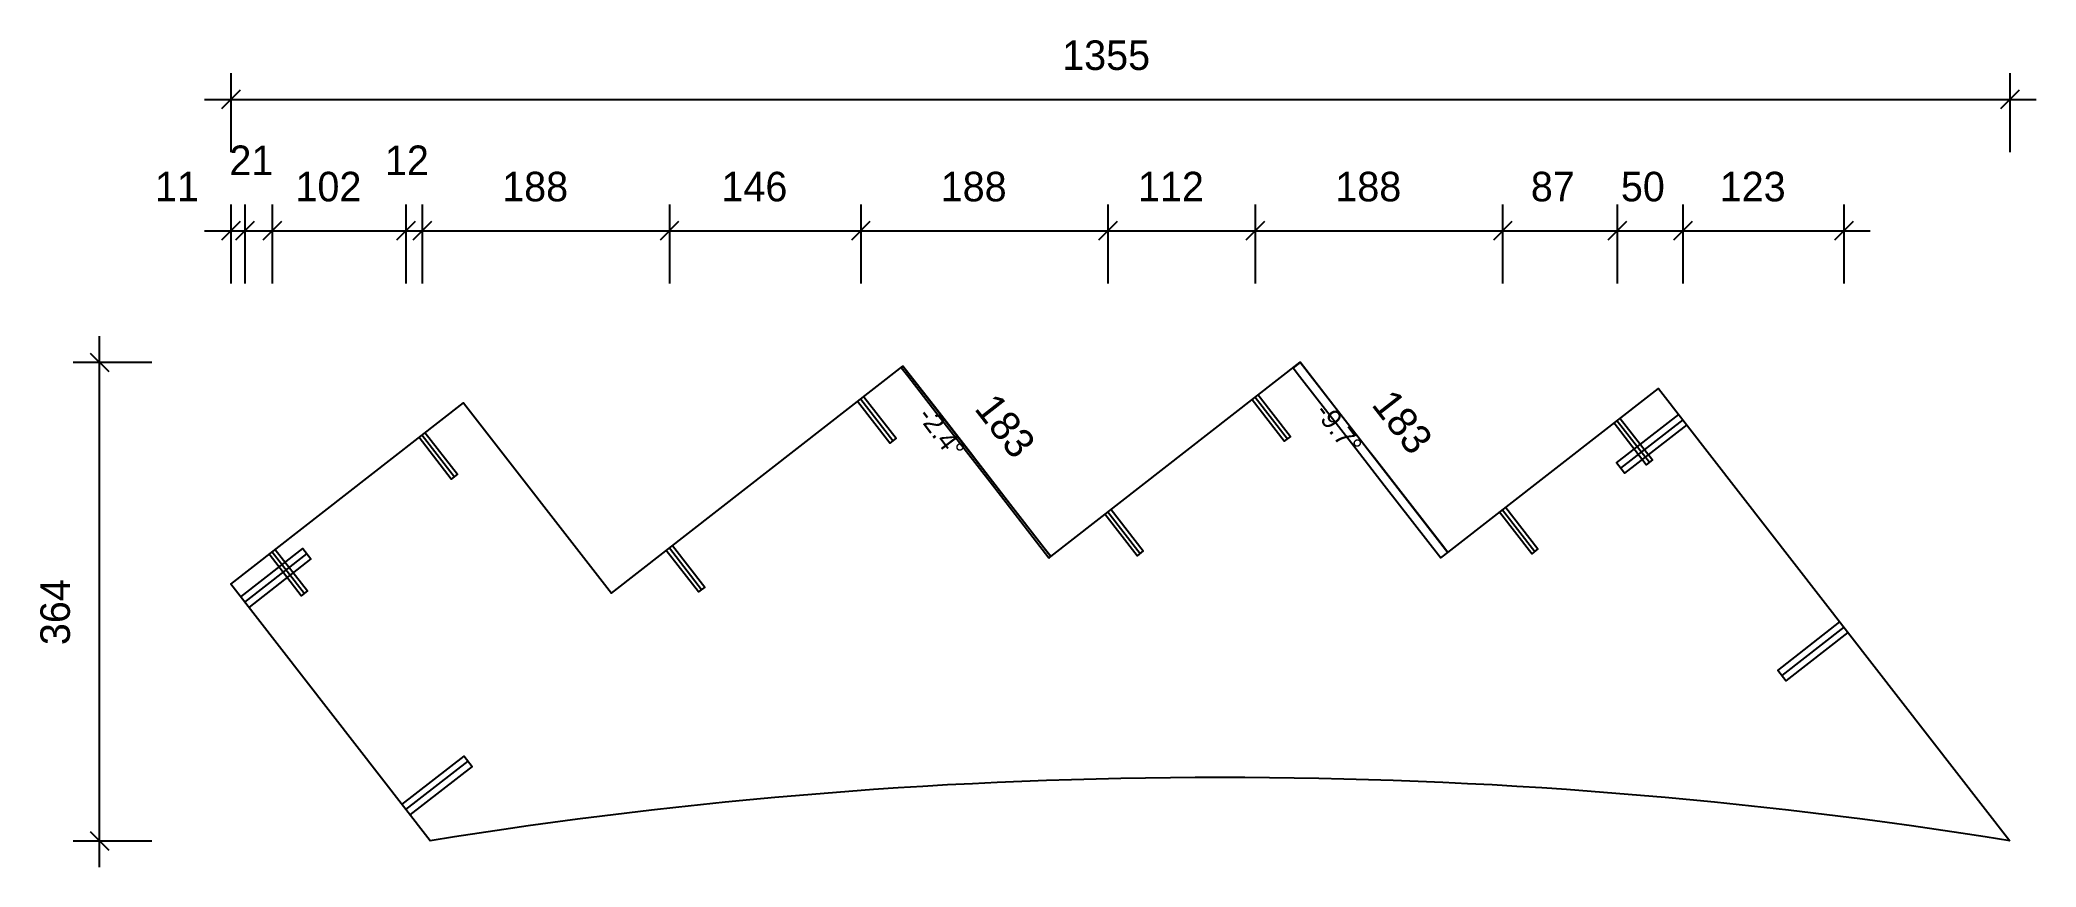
# Model space of a CAD drawing. Header units: millimetres. Extents: x -145 to 1375, y -20 to 609.
import ezdxf
from ezdxf.enums import TextEntityAlignment as Align

# ---------------------------------------------------------------- set-up
doc = ezdxf.new("R2010")
doc.units = ezdxf.units.MM
for name, color, linetype in [('CONTOUR', 7, 'CONTINUOUS'), ('CUT_MITRE', 7, 'CONTINUOUS'), ('DIMLINES', 7, 'CONTINUOUS'), ('DIMLINESTEXT', 7, 'CONTINUOUS'), ('DRILLINGSSIDE', 7, 'CONTINUOUS')]:
    doc.layers.add(name, color=color, linetype=linetype)

msp = doc.modelspace()

# ---------------------------------------------------------------- linework, layer by layer
at = {"layer": 'CONTOUR', "color": 0, "linetype": '0'}
msp.add_lwpolyline([(1355.129, 0, 0.08), (151.843, 0), (0, 195.326), (177.388, 333.224), (289.908, 188.481), (512.067, 361.183), (624.587, 216.441), (814.604, 364.156), (927.123, 219.413), (1087.589, 344.156), (1355.129, 0)], format="xyb", dxfattribs=at)
at = {"layer": 'CUT_MITRE', "color": 1, "linetype": '1'}
for points in [[(624.587, 216.441), (619.677, 222.757), (594.002, 255.784), (568.327, 288.812), (563.417, 295.128), (537.742, 328.156), (512.067, 361.183), (511.802, 360.978), (510.746, 360.156), (515.656, 353.84), (537.177, 326.155), (558.699, 298.47), (580.221, 270.784), (601.743, 243.099), (623.265, 215.414), (623.53, 215.619), (624.587, 216.441)], [(927.123, 219.413), (922.213, 225.729), (896.538, 258.757), (870.863, 291.785), (865.953, 298.101), (840.279, 331.128), (814.604, 364.156), (813.526, 363.318), (809.215, 359.967), (814.125, 353.651), (835.647, 325.966), (857.169, 298.281), (878.691, 270.595), (900.213, 242.91), (921.735, 215.225), (922.813, 216.062), (927.123, 219.413)]]:
    msp.add_lwpolyline(points, dxfattribs=at)
at = {"layer": 'DIMLINES', "color": 0}
for p, q in [((0, 584.156), (0, 524.156)), ((1355.129, 584.156), (1355.129, 524.156)), ((-20, 564.156), (1375.129, 564.156)), ((7.071, 571.227), (-7.071, 557.085)), ((1362.2, 571.227), (1348.058, 557.085)), ((0, 484.156), (0, 424.156)), ((10.681, 484.156), (10.681, 424.156)), ((31.58, 484.156), (31.58, 424.156)), ((133.43, 484.156), (133.43, 424.156)), ((145.808, 484.156), (145.808, 424.156)), ((334.12, 484.156), (334.12, 424.156)), ((479.826, 484.156), (479.826, 424.156)), ((668.149, 484.156), (668.149, 424.156)), ((780.329, 484.156), (780.329, 424.156)), ((968.824, 484.156), (968.824, 424.156)), ((1056.009, 484.156), (1056.009, 424.156)), ((1106.001, 484.156), (1106.001, 424.156)), ((1228.75, 484.156), (1228.75, 424.156)), ((-20, 464.156), (1248.75, 464.156)), ((7.071, 471.227), (-7.071, 457.085)), ((17.752, 471.227), (3.61, 457.085)), ((38.651, 471.227), (24.509, 457.085)), ((140.501, 471.227), (126.359, 457.085)), ((152.879, 471.227), (138.737, 457.085)), ((341.191, 471.227), (327.049, 457.085)), ((486.897, 471.227), (472.755, 457.085)), ((675.22, 471.227), (661.078, 457.085)), ((787.4, 471.227), (773.258, 457.085)), ((975.895, 471.227), (961.753, 457.085)), ((1063.08, 471.227), (1048.938, 457.085)), ((1113.072, 471.227), (1098.93, 457.085)), ((1235.821, 471.227), (1221.679, 457.085)), ((-100, -20), (-100, 384.156)), ((-107.071, 371.227), (-92.929, 357.085)), ((-120, 364.156), (-60, 364.156)), ((-120, 0), (-60, 0)), ((-107.071, 7.071), (-92.929, -7.071))]:
    msp.add_line(p, q, dxfattribs=at)
at = {"layer": 'DRILLINGSSIDE', "color": 3}
for p, q in [((479.826, 336.12), (504.376, 304.54)), ((780.329, 337.512), (804.879, 305.932)), ((1056.009, 319.606), (1080.559, 288.026)), ((1106.001, 320.471), (1058.631, 283.646)), ((145.808, 308.674), (170.358, 277.094)), ((668.149, 250.305), (692.699, 218.725)), ((968.824, 251.831), (993.374, 220.25)), ((10.681, 181.586), (58.052, 218.411)), ((31.58, 219.876), (56.13, 188.296)), ((334.12, 222.851), (358.67, 191.271)), ((1228.75, 162.57), (1181.38, 125.745)), ((133.43, 23.685), (180.801, 60.51))]:
    msp.add_line(p, q, dxfattribs=at)
at = {"layer": 'DRILLINGSSIDE', "color": 3, "linetype": '3'}
for points in [[(482.194, 337.961), (506.744, 306.381), (502.007, 302.698), (477.457, 334.279)], [(782.698, 339.353), (807.247, 307.773), (802.51, 304.09), (777.961, 335.671)], [(1058.377, 321.447), (1082.927, 289.867), (1078.19, 286.185), (1053.64, 317.765)], [(1109.07, 316.523), (1061.7, 279.699), (1055.562, 287.594), (1102.933, 324.418)], [(148.176, 310.515), (172.726, 278.935), (167.989, 275.253), (143.439, 306.833)], [(670.518, 252.147), (695.068, 220.566), (690.331, 216.884), (665.781, 248.464)], [(971.193, 253.672), (995.742, 222.092), (991.005, 218.409), (966.456, 249.989)], [(7.613, 185.534), (54.983, 222.358), (61.12, 214.463), (13.75, 177.639)], [(33.949, 221.717), (58.498, 190.137), (53.761, 186.455), (29.212, 218.035)], [(336.489, 224.692), (361.038, 193.112), (356.301, 189.43), (331.752, 221.01)], [(1231.819, 158.622), (1184.449, 121.798), (1178.311, 129.693), (1225.681, 166.517)], [(130.362, 27.633), (177.732, 64.457), (183.869, 56.562), (136.499, 19.738)]]:
    msp.add_lwpolyline(points, dxfattribs=at)

# ---------------------------------------------------------------- texts
at = {"layer": 'DIMLINESTEXT'}
for s, p in [('1355', (633.317, 609.156)), ('21', (-0.993, 529.156)), ('12', (117.495, 529.156)), ('11', (-57.748, 509.156)), ('102', (49.319, 509.156)), ('188', (206.778, 509.156)), ('146', (373.787, 509.156)), ('188', (540.802, 509.156)), ('112', (691.053, 509.156)), ('188', (841.391, 509.156)), ('87', (990.293, 509.156)), ('50', (1058.881, 509.156)), ('123', (1134.19, 509.156))]:
    msp.add_text(s, height=22.5, dxfattribs=at).set_placement(p, align=Align.TOP_LEFT)
for s, height, rotation, p in [('183', 22.5, -52, (583.487, 342.631)), ('183', 22.5, -52, (886.024, 345.603)), ('-2.4°', 15, 307, (534.571, 332.235)), ('-9.7°', 15, 307, (837.108, 335.207)), ('364', 22.5, 90, (-145, 148.892))]:
    msp.add_text(s, height=height, rotation=rotation, dxfattribs=at).set_placement(p, align=Align.TOP_LEFT)

doc.saveas('drawing.dxf')
